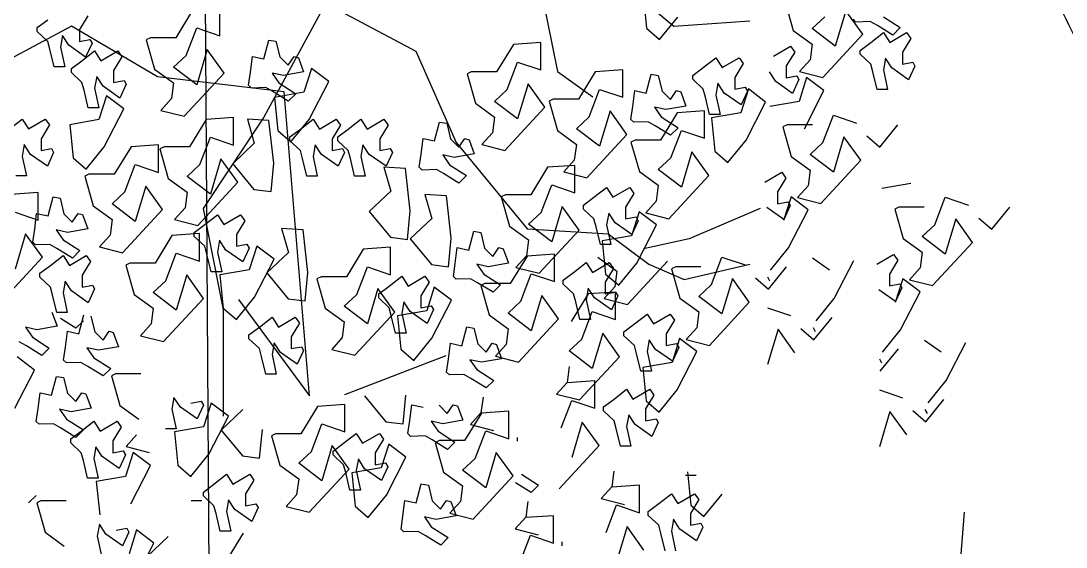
# Model space of a CAD drawing. Header units: metres. Extents: x -1655 to 449, y 40 to 361.
# Drawn here: x 191.644 to 192.368, y 51.373 to 51.737 of the extents above; entities that cross this region are included whole.
import ezdxf

# ---------------------------------------------------------------- set-up
doc = ezdxf.new("R2010")
doc.units = ezdxf.units.M
doc.header["$MEASUREMENT"] = 0
doc.layers.add('paisajismo', color=7, linetype='Continuous')
doc.styles.add('DIMPLAN', font='romanc.shx', dxfattribs={"height": 0.15})
doc.dimstyles.new('DIMPLAN', dxfattribs={"dimtxt": 0.009, "dimasz": 0.219, "dimexe": 0.2, "dimexo": 0.2, "dimgap": 0.05, "dimtad": 0, "dimzin": 0, "dimdsep": 46, "dimtxsty": 'DIMPLAN', "dimblk1": 'DOTSMALL', "dimblk2": 'DOTSMALL', "dimsah": 1, "dimcen": 0, "dimse1": 1, "dimse2": 1, "dimclrd": 1, "dimclre": 1, "dimclrt": 2, "dimadec": 0, "dimazin": 0, "dimtfac": 0.909091, "dimtofl": 0, "dimtmove": 1, "dimatfit": 3, "dimldrblk": 'DOTSMALL', "dimfxl": 0.2, "dimtolj": 1, "dimtzin": 0, "dimarcsym": 0})

# ---------------------------------------------------------------- blocks, each defined once
blk = doc.blocks.new('_DOTSMALL')
at = {"color": 0, "linetype": 'ByBlock', "const_width": 0.5}
blk.add_lwpolyline([(-0.0625, 0, 1), (0.0625, 0, 1)], format="xyb", close=True, dxfattribs=at)
blk = doc.blocks.new('*D80')
at = {"color": 1, "lineweight": -2, "ltscale": 0.1, "transparency": 16777216}
for p, q in [((191.69908, 62.73175), (191.74, 56.57336)), ((191.79278, 48.63175), (191.74437, 55.91623))]:
    blk.add_line(p, q, dxfattribs=at)
at = {"layer": 'DEFPOINTS', "color": 0, "ltscale": 0.1, "transparency": 16777216}
for p in [(191.69908, 62.73175), (191.25619, 62.7288), (191.3499, 48.6288)]:
    blk.add_point(p, dxfattribs=at)
at = {"color": 1, "lineweight": -2, "ltscale": 0.1, "transparency": 16777216, "xscale": 0.2189999999999999, "yscale": 0.2189999999999999, "zscale": 0.2189999999999999}
for p, rotation in [((191.69908, 62.73175), 90.38077452613686), ((191.79278, 48.63175), 270.3807745261369)]:
    blk.add_blockref('_DOTSMALL', p, dxfattribs=dict(at, rotation=rotation))
at = {"color": 2, "ltscale": 0.1, "transparency": 16777216, "insert": (191.78343, 56.24507), "char_height": 0.15, "attachment_point": 5, "rotation": 270.38077, "style": 'DIMPLAN'}
blk.add_mtext('\\A1;14.10', dxfattribs=at)
blk = doc.blocks.new('derakht1')
at = {"layer": 'paisajismo', "color": 96}
blk.add_line((4591.58837, 2088.4111), (4591.59278, 2088.46474), dxfattribs=at)
blk = doc.blocks.new('A$C67B00017')
at = {"layer": 'paisajismo', "color": 153}
blk.add_spline([(0.5059, 1.0967), (0.3384, 1.0294), (0.0345, 1.1266), (0.0104, 1.1396), (0.2215, 1.2438), (0.4819, 1.137), (0.5429, 1.1079)], degree=3, dxfattribs=at)
blk = doc.blocks.new('A$C78ED2221')
at = {"layer": 'paisajismo', "color": 86}
for p, q in [((0.8775, 2.5631), (0.9231, 2.6002)), ((0.9006, 2.5365), (0.8775, 2.5631)), ((0.5678, 2.4699), (0.6457, 2.5101)), ((0.7623, 2.4422), (0.8507, 2.524)), ((0.8507, 2.524), (0.8988, 2.4896)), ((0.9431, 2.468), (0.927, 2.5154)), ((0.8988, 2.4896), (0.8266, 2.468)), ((0.4834, 2.4284), (0.529, 2.4654)), ((0.5223, 2.4328), (0.5678, 2.4699)), ((0.8266, 2.468), (0.8627, 2.4207)), ((0.8869, 2.4466), (0.9431, 2.468)), ((0.6261, 2.4599), (0.6502, 2.4255)), ((0.7744, 2.3949), (0.7623, 2.4422)), ((0.8627, 2.4207), (0.8869, 2.4466)), ((0.5065, 2.4017), (0.4834, 2.4284)), ((0.5085, 2.4265), (0.5005, 2.4309)), ((0.8306, 2.4207), (0.7984, 2.4165)), ((0.8587, 2.382), (0.8306, 2.4207)), ((0.923, 2.4251), (0.923, 2.3734)), ((0.6715, 2.3766), (0.7494, 2.4168)), ((0.7494, 2.4168), (0.7763, 2.3814)), ((0.7984, 2.4165), (0.7744, 2.3949)), ((0.9712, 2.3979), (0.961, 2.338)), ((1.2116, 2.4061), (1.1835, 2.3932)), ((1.2196, 2.4018), (1.2116, 2.4061)), ((1.2156, 2.3804), (1.2196, 2.4018)), ((1.2679, 2.3975), (1.2397, 2.3804)), ((1.2799, 2.389), (1.2679, 2.3975)), ((0.4567, 2.3893), (0.5048, 2.3548)), ((0.549, 2.3333), (0.5329, 2.3807)), ((0.626, 2.3396), (0.6715, 2.3766)), ((0.7763, 2.3814), (0.7274, 2.3659)), ((0.7579, 2.3795), (0.7298, 2.3666)), ((0.7659, 2.3752), (0.7579, 2.3795)), ((0.7619, 2.3537), (0.7659, 2.3752)), ((0.9189, 2.3648), (0.8587, 2.382)), ((1.1835, 2.3932), (1.2076, 2.3588)), ((1.2397, 2.3804), (1.2156, 2.3804)), ((1.2598, 2.3545), (1.2799, 2.389)), ((1.2901, 2.376), (1.2749, 2.3607)), ((1.3123, 2.3415), (1.2901, 2.376)), ((0.5048, 2.3548), (0.4325, 2.3333)), ((0.5871, 2.3351), (0.6327, 2.3722)), ((0.7298, 2.3666), (0.7539, 2.3322)), ((0.786, 2.3537), (0.7619, 2.3537)), ((0.8141, 2.3709), (0.786, 2.3537)), ((0.806, 2.3279), (0.8261, 2.3623)), ((0.8261, 2.3623), (0.8141, 2.3709)), ((0.923, 2.3734), (0.9189, 2.3648)), ((1.0455, 2.3342), (1.0911, 2.3712)), ((1.2076, 2.3588), (1.2277, 2.3459)), ((1.2799, 2.3415), (1.2598, 2.3545)), ((1.2749, 2.3607), (1.2944, 2.3291)), ((0.6122, 2.3333), (0.6042, 2.3376)), ((1.0686, 2.3075), (1.0455, 2.3342)), ((1.1634, 2.3502), (1.1634, 2.3287)), ((1.2035, 2.3415), (1.1634, 2.3502)), ((1.2277, 2.3459), (1.2035, 2.3415)), ((1.2598, 2.3158), (1.2799, 2.3415)), ((1.1634, 2.3287), (1.1996, 2.3201)), ((1.1996, 2.3201), (1.2156, 2.3158)), ((1.2156, 2.3158), (1.2357, 2.2942)), ((1.2437, 2.2942), (1.2598, 2.3158)), ((1.2944, 2.3291), (1.3026, 2.3147)), ((1.3026, 2.3147), (1.3016, 2.2852)), ((0.9303, 2.2133), (1.0187, 2.2951)), ((1.0187, 2.2951), (1.0668, 2.2606)), ((1.1881, 2.2174), (1.2765, 2.2991)), ((1.2357, 2.2942), (1.2437, 2.2942)), ((1.2765, 2.2991), (1.3246, 2.2647)), ((0.7358, 2.2409), (0.8137, 2.2811)), ((1.1111, 2.2391), (1.095, 2.2865)), ((1.3016, 2.2852), (1.3073, 2.2796)), ((1.0668, 2.2606), (0.9946, 2.2391)), ((1.3246, 2.2647), (1.2523, 2.2431)), ((0.6514, 2.1994), (0.697, 2.2365)), ((0.6903, 2.2039), (0.7358, 2.2409)), ((0.7941, 2.2309), (0.8182, 2.1965)), ((0.9946, 2.2391), (1.0307, 2.1917)), ((1.0549, 2.2176), (1.1111, 2.2391)), ((0.9424, 2.166), (0.9303, 2.2133)), ((1.0307, 2.1917), (1.0549, 2.2176)), ((1.0833, 2.1797), (1.1612, 2.2198)), ((0.6745, 2.1728), (0.6514, 2.1994)), ((0.6765, 2.1976), (0.6685, 2.2019)), ((0.8395, 2.1476), (0.9174, 2.1878)), ((0.9174, 2.1878), (0.9442, 2.1524)), ((0.9664, 2.1875), (0.9424, 2.166)), ((0.9986, 2.1917), (0.9664, 2.1875)), ((1.0267, 2.153), (0.9986, 2.1917)), ((1.091, 2.1961), (1.091, 2.1444)), ((1.188, 2.1844), (1.1392, 2.169)), ((1.1392, 2.169), (1.129, 2.1091)), ((0.6247, 2.1603), (0.6728, 2.1259)), ((0.717, 2.1043), (0.7009, 2.1517)), ((0.7551, 2.1061), (0.8007, 2.1432)), ((0.794, 2.1106), (0.8395, 2.1476)), ((0.9442, 2.1524), (0.8954, 2.1369)), ((0.9259, 2.1506), (0.8978, 2.1376)), ((0.9339, 2.1462), (0.9259, 2.1506)), ((0.9299, 2.1248), (0.9339, 2.1462)), ((0.9821, 2.142), (0.954, 2.1248)), ((0.9941, 2.1334), (0.9821, 2.142)), ((1.0869, 2.1358), (1.0267, 2.153)), ((1.091, 2.1444), (1.0869, 2.1358)), ((0.6728, 2.1259), (0.6005, 2.1043)), ((0.8978, 2.1376), (0.9219, 2.1032)), ((0.954, 2.1248), (0.9299, 2.1248)), ((0.974, 2.0989), (0.9941, 2.1334)), ((0.7782, 2.0795), (0.7551, 2.1061)), ((0.7802, 2.1043), (0.7722, 2.1086)), ((1.06, 2.0603), (1.1378, 2.1005)), ((1.1378, 2.1005), (1.1647, 2.0651)), ((0.9202, 2.0891), (0.858, 1.944)), ((0.64, 1.9853), (0.7284, 2.0671)), ((0.7284, 2.0671), (0.7765, 2.0326)), ((0.775, 1.9336), (0.8062, 2.0683)), ((0.8207, 2.0111), (0.8046, 2.0585)), ((1.0144, 2.0232), (1.06, 2.0603)), ((1.1647, 2.0651), (1.1158, 2.0496)), ((1.1603, 2.0632), (1.1322, 2.0503)), ((1.1683, 2.0589), (1.1603, 2.0632)), ((1.1643, 2.0374), (1.1683, 2.0589)), ((1.2165, 2.0546), (1.1884, 2.0374)), ((1.2285, 2.046), (1.2165, 2.0546)), ((1.2935, 1.9129), (1.3039, 2.0683)), ((0.7765, 2.0326), (0.7042, 2.0111)), ((1.1158, 2.0496), (1.1056, 1.9897)), ((1.1322, 2.0503), (1.1562, 2.0159)), ((1.1884, 2.0374), (1.1643, 2.0374)), ((1.2084, 2.0115), (1.2285, 2.046)), ((0.2898, 1.9742), (0.3354, 2.0112)), ((0.7042, 2.0111), (0.7403, 1.9637)), ((0.7645, 1.9896), (0.8207, 2.0111)), ((1.0375, 1.9966), (1.0144, 2.0232)), ((1.1562, 2.0159), (1.1763, 2.0029)), ((1.2285, 1.9986), (1.2084, 2.0115)), ((1.1056, 1.9897), (1.0375, 1.9966)), ((1.1522, 1.9986), (1.1121, 2.0073)), ((1.1121, 2.0073), (1.1121, 1.9858)), ((1.1763, 2.0029), (1.1522, 1.9986)), ((1.2084, 1.9728), (1.2285, 1.9986)), ((0.268, 1.9722), (0.2399, 1.9593)), ((0.2761, 1.9679), (0.268, 1.9722)), ((0.3129, 1.9475), (0.2898, 1.9742)), ((0.8992, 1.9024), (0.9876, 1.9841)), ((1.1121, 1.9858), (1.1482, 1.9772)), ((1.1482, 1.9772), (1.1643, 1.9728)), ((1.1643, 1.9728), (1.1844, 1.9513)), ((1.1924, 1.9513), (1.2084, 1.9728)), ((0.2399, 1.9593), (0.264, 1.9249)), ((0.272, 1.9464), (0.2761, 1.9679)), ((0.3243, 1.9636), (0.2962, 1.9464)), ((0.381, 1.9406), (0.3129, 1.9475)), ((0.3162, 1.9205), (0.3363, 1.955)), ((0.3363, 1.955), (0.3243, 1.9636)), ((0.3735, 1.9582), (0.3735, 1.9367)), ((0.5492, 1.9196), (0.6271, 1.9598)), ((1.1844, 1.9513), (1.1924, 1.9513)), ((0.2962, 1.9464), (0.272, 1.9464)), ((0.8062, 1.8611), (0.775, 1.9336)), ((0.858, 1.944), (0.8373, 1.8507)), ((1.1587, 1.9267), (1.1297, 1.9374)), ((1.1613, 1.9179), (1.1587, 1.9267)), ((0.2599, 1.9076), (0.2198, 1.9163)), ((0.2841, 1.912), (0.2599, 1.9076)), ((0.264, 1.9249), (0.2841, 1.912)), ((0.3363, 1.9076), (0.3162, 1.9205)), ((0.3162, 1.8818), (0.3363, 1.9076)), ((0.5036, 1.8826), (0.5492, 1.9196)), ((1.1433, 1.9056), (1.1613, 1.9179)), ((1.1604, 1.8886), (1.1433, 1.9056)), ((1.2659, 1.8835), (1.3115, 1.9205)), ((1.3972, 1.7885), (1.2935, 1.9129)), ((0.2198, 1.8948), (0.256, 1.8862)), ((0.256, 1.8862), (0.272, 1.8818)), ((0.5267, 1.8559), (0.5036, 1.8826)), ((0.9113, 1.855), (0.8992, 1.9024)), ((1.1924, 1.8808), (1.1604, 1.8886)), ((1.289, 1.8568), (1.2659, 1.8835)), ((0.272, 1.8818), (0.2921, 1.8603)), ((0.3001, 1.8603), (0.3162, 1.8818)), ((0.4819, 1.8806), (0.4537, 1.8677)), ((0.4537, 1.8677), (0.4778, 1.8333)), ((0.4899, 1.8763), (0.4819, 1.8806)), ((0.4858, 1.8548), (0.4899, 1.8763)), ((0.5381, 1.872), (0.51, 1.8548)), ((0.53, 1.829), (0.5501, 1.8634)), ((0.5501, 1.8634), (0.5381, 1.872)), ((0.5873, 1.8666), (0.5873, 1.8451)), ((0.6275, 1.8579), (0.5873, 1.8666)), ((0.8684, 1.7781), (0.8062, 1.8611)), ((0.8084, 1.8367), (0.8863, 1.8769)), ((0.8863, 1.8769), (0.9131, 1.8415)), ((0.9353, 1.8766), (0.9113, 1.855)), ((0.9675, 1.8808), (0.9353, 1.8766)), ((1.1562, 1.8561), (1.1948, 1.8663)), ((1.1948, 1.8663), (1.1924, 1.8808)), ((0.2211, 1.8512), (0.2692, 1.8168)), ((0.2921, 1.8603), (0.3001, 1.8603)), ((0.2974, 1.8426), (0.3536, 1.8426)), ((0.3135, 1.7952), (0.2974, 1.8426)), ((0.3536, 1.8426), (0.3496, 1.7866)), ((0.51, 1.8548), (0.4858, 1.8548)), ((0.5948, 1.849), (0.5267, 1.8559)), ((0.5873, 1.8451), (0.6235, 1.8365)), ((0.9131, 1.8415), (0.8643, 1.826)), ((1.1613, 1.8327), (1.1562, 1.8561)), ((1.3571, 1.8499), (1.289, 1.8568)), ((0.4336, 1.8247), (0.4336, 1.8032)), ((0.4737, 1.816), (0.4336, 1.8247)), ((0.4979, 1.8204), (0.4737, 1.816)), ((0.4778, 1.8333), (0.4979, 1.8204)), ((0.5501, 1.816), (0.53, 1.829)), ((0.8643, 1.826), (0.8541, 1.7661)), ((0.8948, 1.8396), (0.8667, 1.8267)), ((0.8667, 1.8267), (0.8907, 1.7923)), ((0.9028, 1.8353), (0.8948, 1.8396)), ((0.8988, 1.8138), (0.9028, 1.8353)), ((0.951, 1.831), (0.9229, 1.8138)), ((0.9429, 1.788), (0.963, 1.8224)), ((1.1288, 1.8287), (1.1613, 1.8327)), ((0.2692, 1.8168), (0.197, 1.7952)), ((0.4336, 1.8032), (0.4698, 1.7946)), ((0.5282, 1.7198), (0.6166, 1.8016)), ((0.53, 1.7902), (0.5501, 1.816)), ((0.6166, 1.8016), (0.6647, 1.7671)), ((0.7411, 1.7977), (0.713, 1.7848)), ((0.7359, 1.7703), (0.7238, 1.8176)), ((0.7491, 1.7934), (0.7411, 1.7977)), ((0.7859, 1.773), (0.7629, 1.7997)), ((0.9229, 1.8138), (0.8988, 1.8138)), ((0.983, 1.7347), (1.0714, 1.8165)), ((1.1477, 1.8079), (1.2039, 1.8079)), ((1.1638, 1.7605), (1.1477, 1.8079)), ((1.2039, 1.8079), (1.2, 1.7519)), ((0.2572, 1.7738), (0.3135, 1.7952)), ((0.4698, 1.7946), (0.4858, 1.7902)), ((0.4858, 1.7902), (0.5059, 1.7687)), ((0.5139, 1.7687), (0.53, 1.7902)), ((0.709, 1.7456), (0.6928, 1.793)), ((0.6928, 1.793), (0.7491, 1.793)), ((0.713, 1.7848), (0.737, 1.7504)), ((0.7599, 1.7918), (0.7359, 1.7703)), ((0.7451, 1.7719), (0.7491, 1.7934)), ((0.7491, 1.793), (0.7451, 1.737)), ((0.7921, 1.7961), (0.7599, 1.7918)), ((0.7973, 1.7891), (0.7692, 1.7719)), ((0.7892, 1.746), (0.8093, 1.7805)), ((0.8202, 1.7573), (0.7921, 1.7961)), ((0.8093, 1.7805), (0.7973, 1.7891)), ((0.8867, 1.775), (0.8466, 1.7837)), ((0.8466, 1.7837), (0.8466, 1.7622)), ((0.8787, 1.6123), (0.8684, 1.7781)), ((0.9108, 1.7794), (0.8867, 1.775)), ((0.8907, 1.7923), (0.9108, 1.7794)), ((0.963, 1.775), (0.9429, 1.788)), ((0.3465, 1.6779), (0.4349, 1.7596)), ((0.4349, 1.7596), (0.483, 1.7252)), ((0.5059, 1.7687), (0.5139, 1.7687)), ((0.6647, 1.7671), (0.5924, 1.7456)), ((0.7692, 1.7719), (0.7451, 1.7719)), ((0.8541, 1.7661), (0.7859, 1.773)), ((0.8466, 1.7622), (0.8827, 1.7536)), ((0.9429, 1.7492), (0.963, 1.775)), ((1.0473, 1.7605), (1.0834, 1.7131)), ((1.1076, 1.739), (1.1638, 1.7605)), ((0.5273, 1.7036), (0.5112, 1.7511)), ((0.5112, 1.7511), (0.5674, 1.7511)), ((0.5674, 1.7511), (0.5634, 1.695)), ((0.5924, 1.7456), (0.6286, 1.6982)), ((0.6527, 1.7241), (0.709, 1.7456)), ((0.7451, 1.737), (0.6889, 1.7026)), ((0.733, 1.7331), (0.6929, 1.7418)), ((0.6929, 1.7418), (0.6929, 1.7203)), ((0.7571, 1.7375), (0.733, 1.7331)), ((0.737, 1.7504), (0.7571, 1.7375)), ((0.8093, 1.7331), (0.7892, 1.746)), ((0.7892, 1.7073), (0.8093, 1.7331)), ((0.8827, 1.7536), (0.8988, 1.7492)), ((0.8988, 1.7492), (0.9189, 1.7277)), ((0.9269, 1.7277), (0.9429, 1.7492)), ((0.9951, 1.6874), (0.983, 1.7347)), ((1.0834, 1.7131), (1.1076, 1.739)), ((1.2, 1.7519), (1.1437, 1.7175)), ((1.2002, 1.6745), (1.1484, 1.7471)), ((0.483, 1.7252), (0.4108, 1.7036)), ((0.6929, 1.7203), (0.729, 1.7117)), ((0.729, 1.7117), (0.7451, 1.7073)), ((0.7874, 1.6369), (0.8758, 1.7187)), ((0.8758, 1.7187), (0.9239, 1.6842)), ((0.9189, 1.7277), (0.9269, 1.7277)), ((1.0513, 1.7131), (1.0192, 1.7089)), ((1.0795, 1.6744), (1.0513, 1.7131)), ((1.1437, 1.7175), (1.1437, 1.6658)), ((0.4711, 1.6822), (0.5273, 1.7036)), ((0.7451, 1.7073), (0.7652, 1.6858)), ((0.7732, 1.6858), (0.7892, 1.7073)), ((0.9521, 1.7101), (1.0083, 1.7101)), ((0.9682, 1.6626), (0.9521, 1.7101)), ((1.0192, 1.7089), (0.9951, 1.6874)), ((1.0083, 1.7101), (1.0043, 1.6541)), ((0.2299, 1.6841), (0.2379, 1.6841)), ((0.6058, 1.5949), (0.6942, 1.6767)), ((0.6942, 1.6767), (0.7423, 1.6423)), ((0.7652, 1.6858), (0.7732, 1.6858)), ((0.9239, 1.6842), (0.8517, 1.6626)), ((1.1397, 1.6572), (1.0795, 1.6744)), ((1.3557, 1.6434), (1.2002, 1.6745)), ((0.2351, 1.6665), (0.2914, 1.6665)), ((0.2513, 1.619), (0.2351, 1.6665)), ((0.2914, 1.6665), (0.2874, 1.6104)), ((0.7704, 1.6681), (0.8266, 1.6681)), ((0.7865, 1.6207), (0.7704, 1.6681)), ((0.8266, 1.6681), (0.8227, 1.6121)), ((0.8517, 1.6626), (0.8878, 1.6153)), ((0.912, 1.6412), (0.9682, 1.6626)), ((1.0043, 1.6541), (0.9481, 1.6197)), ((1.0389, 1.567), (1.1273, 1.6488)), ((1.1273, 1.6488), (1.1755, 1.6143)), ((1.1437, 1.6658), (1.1397, 1.6572)), ((0.2642, 1.5879), (0.2521, 1.6352)), ((0.3542, 1.6355), (0.339, 1.6203)), ((0.3765, 1.601), (0.3542, 1.6355)), ((0.7423, 1.6423), (0.67, 1.6207)), ((0.7995, 1.5895), (0.7874, 1.6369)), ((0.8878, 1.6153), (0.912, 1.6412)), ((1.2036, 1.6402), (1.2598, 1.6402)), ((1.2598, 1.6402), (1.2559, 1.5842)), ((0.195, 1.5976), (0.2513, 1.619)), ((0.2883, 1.6094), (0.2642, 1.5879)), ((0.3204, 1.6136), (0.2883, 1.6094)), ((0.339, 1.6203), (0.3585, 1.5887)), ((0.67, 1.6207), (0.7062, 1.5734)), ((0.7303, 1.5993), (0.7865, 1.6207)), ((0.8227, 1.6121), (0.7664, 1.5778)), ((0.8235, 1.6111), (0.7995, 1.5895)), ((0.8557, 1.6153), (0.8235, 1.6111)), ((0.8838, 1.5766), (0.8557, 1.6153)), ((1.055, 1.4672), (0.8787, 1.6123)), ((0.9481, 1.6197), (0.9481, 1.568)), ((0.2843, 1.5017), (0.3727, 1.5835)), ((0.3727, 1.5835), (0.4208, 1.549)), ((0.4437, 1.5925), (0.4517, 1.5925)), ((0.6178, 1.5476), (0.6058, 1.5949)), ((0.7062, 1.5734), (0.7303, 1.5993)), ((0.4651, 1.5275), (0.449, 1.5749)), ((0.449, 1.5749), (0.5052, 1.5749)), ((0.5052, 1.5749), (0.5012, 1.5189)), ((0.944, 1.5594), (0.8838, 1.5766)), ((0.9481, 1.568), (0.944, 1.5594)), ((1.051, 1.5197), (1.0389, 1.567)), ((0.4208, 1.549), (0.3486, 1.5275)), ((0.478, 1.4963), (0.4659, 1.5436)), ((0.5681, 1.5439), (0.5528, 1.5287)), ((0.5903, 1.5094), (0.5681, 1.5439)), ((1.0751, 1.5412), (1.051, 1.5197)), ((0.3486, 1.5275), (0.3847, 1.4801)), ((0.4088, 1.506), (0.4651, 1.5275)), ((0.5012, 1.5189), (0.445, 1.4845)), ((0.5343, 1.5221), (0.5021, 1.5178)), ((0.5528, 1.5287), (0.5723, 1.4971)), ((0.2964, 1.4544), (0.2843, 1.5017)), ((0.3847, 1.4801), (0.4088, 1.506)), ((0.5021, 1.5178), (0.478, 1.4963)), ((1.0319, 1.5042), (1.0246, 1.4629)), ((1.0609, 1.4935), (1.0319, 1.5042)), ((1.1996, 1.4981), (1.1956, 1.4896)), ((0.3526, 1.4801), (0.3204, 1.4759)), ((0.3807, 1.4414), (0.3526, 1.4801)), ((0.445, 1.4845), (0.445, 1.4328)), ((0.4868, 1.4808), (0.4795, 1.4395)), ((0.5159, 1.4701), (0.4868, 1.4808)), ((0.5723, 1.4971), (0.5806, 1.4827)), ((0.5806, 1.4827), (0.5796, 1.4532)), ((0.9873, 1.4881), (0.972, 1.4728)), ((1.0095, 1.4536), (0.9873, 1.4881)), ((1.0455, 1.4725), (1.0635, 1.4848)), ((1.0635, 1.4848), (1.0609, 1.4935)), ((0.2912, 1.4668), (0.2839, 1.4255)), ((0.3202, 1.4561), (0.2912, 1.4668)), ((0.3204, 1.4759), (0.2964, 1.4544)), ((0.3228, 1.4474), (0.3202, 1.4561)), ((0.4422, 1.4646), (0.427, 1.4494)), ((0.4644, 1.4301), (0.4422, 1.4646)), ((0.5004, 1.449), (0.5185, 1.4613)), ((0.5185, 1.4613), (0.5159, 1.4701)), ((0.8592, 1.4571), (0.9463, 1.4473)), ((0.972, 1.4728), (0.9915, 1.4412)), ((1.0246, 1.4629), (1.0296, 1.4395)), ((1.0625, 1.4554), (1.0455, 1.4725)), ((1.2417, 1.3843), (1.055, 1.4672)), ((1.0946, 1.4477), (1.0625, 1.4554)), ((0.2466, 1.4507), (0.2314, 1.4354)), ((0.2314, 1.4354), (0.2509, 1.4038)), ((0.2688, 1.4162), (0.2466, 1.4507)), ((0.3048, 1.4351), (0.3228, 1.4474)), ((0.3219, 1.418), (0.3048, 1.4351)), ((0.4409, 1.4242), (0.3807, 1.4414)), ((0.427, 1.4494), (0.4465, 1.4178)), ((0.4795, 1.4395), (0.4846, 1.4161)), ((0.5175, 1.432), (0.5004, 1.449)), ((0.5396, 1.2394), (0.6195, 1.4465)), ((0.5796, 1.4532), (0.5852, 1.4476)), ((0.9463, 1.4473), (0.949, 1.403)), ((0.9915, 1.4412), (0.9998, 1.4268)), ((1.0296, 1.4395), (1.0095, 1.4536)), ((1.097, 1.4331), (1.0946, 1.4477)), ((0.289, 1.4022), (0.2688, 1.4162)), ((0.2839, 1.4255), (0.289, 1.4022)), ((0.3539, 1.4103), (0.3219, 1.418)), ((0.445, 1.4328), (0.4409, 1.4242)), ((0.4465, 1.4178), (0.4548, 1.4034)), ((0.4846, 1.4161), (0.4644, 1.4301)), ((0.949, 1.403), (0.8998, 1.4172)), ((0.9998, 1.4268), (0.9988, 1.3973)), ((1.0584, 1.4229), (1.097, 1.4331)), ((1.0635, 1.3996), (1.0584, 1.4229)), ((0.2509, 1.4038), (0.2591, 1.3894)), ((0.3177, 1.3855), (0.3563, 1.3957)), ((0.3563, 1.3957), (0.3539, 1.4103)), ((0.4548, 1.4034), (0.4537, 1.3739)), ((0.5184, 1.3762), (0.5134, 1.3995)), ((0.9988, 1.3973), (1.0044, 1.3917)), ((1.0044, 1.3917), (1.031, 1.3956)), ((1.031, 1.3956), (1.0635, 1.3996)), ((0.2591, 1.3894), (0.2581, 1.36)), ((0.3228, 1.3622), (0.3177, 1.3855)), ((0.4537, 1.3739), (0.4594, 1.3683)), ((0.4594, 1.3683), (0.486, 1.3721)), ((0.486, 1.3721), (0.5184, 1.3762)), ((0.8566, 1.3677), (0.9151, 1.3733)), ((0.9151, 1.3733), (1.0022, 1.3635)), ((1.3246, 1.2289), (1.2417, 1.3843)), ((0.2581, 1.36), (0.2638, 1.3543)), ((0.2638, 1.3543), (0.2904, 1.3582)), ((0.2904, 1.3582), (0.3228, 1.3622)), ((0.3333, 1.3242), (0.4112, 1.3644)), ((0.4112, 1.3644), (0.438, 1.329)), ((0.4793, 1.3583), (0.5378, 1.3638)), ((0.4837, 1.3233), (0.4793, 1.3583)), ((1.0022, 1.3635), (1.0049, 1.3192)), ((0.3917, 1.3272), (0.3636, 1.3142)), ((0.438, 1.329), (0.3891, 1.3135)), ((0.3997, 1.3228), (0.3917, 1.3272)), ((0.6197, 1.2596), (0.7081, 1.3414)), ((0.7081, 1.3414), (0.7563, 1.3069)), ((0.7171, 1.33), (0.7372, 1.3085)), ((0.7452, 1.3085), (0.7613, 1.33)), ((0.8005, 1.2854), (0.7844, 1.3328)), ((0.8406, 1.3328), (0.8367, 1.2768)), ((0.9139, 1.2892), (0.8611, 1.3327)), ((0.9557, 1.3334), (0.9139, 1.2892)), ((1.0049, 1.3192), (0.9557, 1.3334)), ((1.0345, 1.3366), (1.0064, 1.3237)), ((1.0426, 1.3322), (1.0345, 1.3366)), ((1.0385, 1.3108), (1.0426, 1.3322)), ((1.0908, 1.328), (1.0627, 1.3108)), ((1.1028, 1.3194), (1.0908, 1.328)), ((0.2877, 1.2872), (0.3333, 1.3242)), ((0.3636, 1.3142), (0.3876, 1.2798)), ((0.3891, 1.3135), (0.3789, 1.2536)), ((0.3957, 1.3014), (0.3997, 1.3228)), ((0.4479, 1.3186), (0.4198, 1.3014)), ((0.4398, 1.2755), (0.4599, 1.31)), ((0.4599, 1.31), (0.4479, 1.3186)), ((0.5365, 1.2798), (0.4837, 1.3233)), ((0.7563, 1.3069), (0.684, 1.2854)), ((0.7372, 1.3085), (0.7452, 1.3085)), ((1.0064, 1.3237), (1.0305, 1.2893)), ((1.0627, 1.3108), (1.0385, 1.3108)), ((1.0827, 1.2849), (1.1028, 1.3194)), ((0.3108, 1.2605), (0.2877, 1.2872)), ((0.4198, 1.3014), (0.3957, 1.3014)), ((0.684, 1.2854), (0.7201, 1.2381)), ((0.7443, 1.2639), (0.8005, 1.2854)), ((1.0305, 1.2893), (1.0506, 1.2763)), ((1.1028, 1.272), (1.0827, 1.2849)), ((0.3435, 1.2712), (0.3435, 1.2497)), ((0.3836, 1.2626), (0.3435, 1.2712)), ((0.4077, 1.2669), (0.3836, 1.2626)), ((0.3876, 1.2798), (0.4077, 1.2669)), ((0.4599, 1.2626), (0.4398, 1.2755)), ((0.4398, 1.2368), (0.4599, 1.2626)), ((0.7201, 1.2381), (0.7443, 1.2639)), ((0.8367, 1.2768), (0.7804, 1.2424)), ((1.0264, 1.272), (0.9863, 1.2807)), ((0.9863, 1.2807), (0.9863, 1.2591)), ((1.0506, 1.2763), (1.0264, 1.272)), ((1.0827, 1.2462), (1.1028, 1.272)), ((0.2983, 1.1663), (0.3867, 1.2481)), ((0.3789, 1.2536), (0.3108, 1.2605)), ((0.3435, 1.2497), (0.3796, 1.2411)), ((0.3796, 1.2411), (0.3957, 1.2368)), ((0.3867, 1.2481), (0.4348, 1.2136)), ((0.6318, 1.2123), (0.6197, 1.2596)), ((0.7804, 1.2424), (0.7804, 1.1907)), ((0.9863, 1.2591), (1.0225, 1.2506)), ((1.0225, 1.2506), (1.0385, 1.2462)), ((1.0385, 1.2462), (1.0586, 1.2247)), ((1.0666, 1.2247), (1.0827, 1.2462)), ((0.3957, 1.2368), (0.4158, 1.2152)), ((0.4238, 1.2152), (0.4398, 1.2368)), ((0.4791, 1.1921), (0.4629, 1.2395)), ((0.4629, 1.2395), (0.5192, 1.2395)), ((0.5192, 1.2395), (0.5152, 1.1835)), ((0.6559, 1.2338), (0.6318, 1.2123)), ((0.688, 1.2381), (0.6559, 1.2338)), ((0.7162, 1.1993), (0.688, 1.2381)), ((1.0345, 1.2388), (1.0064, 1.2258)), ((1.0064, 1.2258), (1.0305, 1.1915)), ((1.0426, 1.2344), (1.0345, 1.2388)), ((1.0385, 1.213), (1.0426, 1.2344)), ((1.0586, 1.2247), (1.0666, 1.2247)), ((1.0908, 1.2302), (1.0627, 1.213)), ((1.0827, 1.1871), (1.1028, 1.2216)), ((1.1028, 1.2216), (1.0908, 1.2302)), ((0.4348, 1.2136), (0.3625, 1.1921)), ((0.4158, 1.2152), (0.4238, 1.2152)), ((0.7764, 1.1821), (0.7162, 1.1993)), ((1.0627, 1.213), (1.0385, 1.213)), ((1.1019, 1.166), (1.1798, 1.2062)), ((1.3557, 1.2081), (1.1069, 1.0734)), ((1.1798, 1.2062), (1.2066, 1.1708)), ((0.3625, 1.1921), (0.3987, 1.1448)), ((0.4228, 1.1707), (0.4791, 1.1921)), ((0.5152, 1.1835), (0.459, 1.1491)), ((0.7804, 1.1907), (0.7764, 1.1821)), ((1.0264, 1.1742), (0.9863, 1.1829)), ((0.9863, 1.1829), (0.9863, 1.1613)), ((1.0506, 1.1785), (1.0264, 1.1742)), ((1.0305, 1.1915), (1.0506, 1.1785)), ((1.1028, 1.1742), (1.0827, 1.1871)), ((0.3103, 1.119), (0.2983, 1.1663)), ((0.3987, 1.1448), (0.4228, 1.1707)), ((0.7336, 1.0216), (0.5365, 1.1667)), ((0.5365, 1.1667), (1.1587, 1.1148)), ((0.7309, 1.1581), (0.7893, 1.1637)), ((0.7353, 1.1231), (0.7309, 1.1581)), ((0.7893, 1.1637), (0.8764, 1.1539)), ((0.9863, 1.1613), (1.0225, 1.1527)), ((1.0563, 1.1289), (1.1019, 1.166)), ((1.0827, 1.1484), (1.1028, 1.1742)), ((1.1578, 1.1553), (1.1475, 1.0954)), ((1.2066, 1.1708), (1.1578, 1.1553)), ((0.3344, 1.1405), (0.3103, 1.119)), ((0.3666, 1.1448), (0.3344, 1.1405)), ((0.3947, 1.1061), (0.3666, 1.1448)), ((0.6293, 1.1549), (0.6012, 1.142)), ((0.6012, 1.142), (0.6253, 1.1076)), ((0.6373, 1.1506), (0.6293, 1.1549)), ((0.6333, 1.1292), (0.6373, 1.1506)), ((0.6855, 1.1463), (0.6574, 1.1292)), ((0.6774, 1.1033), (0.6975, 1.1377)), ((0.6975, 1.1377), (0.6855, 1.1463)), ((0.8764, 1.1539), (0.8791, 1.1096)), ((1.0225, 1.1527), (1.0385, 1.1484)), ((1.0385, 1.1484), (1.0586, 1.1269)), ((1.0666, 1.1269), (1.0827, 1.1484)), ((1.1549, 1.1387), (1.1397, 1.1235)), ((1.1772, 1.1042), (1.1549, 1.1387)), ((1.1995, 1.1549), (1.1922, 1.1136)), ((1.2286, 1.1442), (1.1995, 1.1549)), ((1.2131, 1.1231), (1.2312, 1.1354)), ((1.2312, 1.1354), (1.2286, 1.1442)), ((0.6574, 1.1292), (0.6333, 1.1292)), ((0.7881, 1.0796), (0.7353, 1.1231)), ((0.8299, 1.1238), (0.7881, 1.0796)), ((0.8791, 1.1096), (0.8299, 1.1238)), ((1.0794, 1.1023), (1.0563, 1.1289)), ((1.0586, 1.1269), (1.0666, 1.1269)), ((1.1397, 1.1235), (1.1592, 1.0919)), ((1.1587, 1.1148), (1.1898, 0.8557)), ((1.1922, 1.1136), (1.1973, 1.0902)), ((0.6212, 1.0903), (0.5811, 1.099)), ((0.5811, 1.099), (0.5811, 1.0775)), ((0.6454, 1.0947), (0.6212, 1.0903)), ((0.6253, 1.1076), (0.6454, 1.0947)), ((0.6975, 1.0903), (0.6774, 1.1033)), ((0.7386, 1.0542), (0.8165, 1.0944)), ((0.9545, 1.0883), (1.0129, 1.0938)), ((1.0129, 1.0938), (1.1, 1.084)), ((1.1475, 1.0954), (1.0794, 1.1023)), ((1.1592, 1.0919), (1.1675, 1.0774)), ((1.1973, 1.0902), (1.1772, 1.1042)), ((0.5811, 1.0775), (0.6172, 1.0689)), ((0.6774, 1.0646), (0.6975, 1.0903)), ((1.1069, 1.0734), (0.9202, 0.949)), ((0.9589, 1.0533), (0.9545, 1.0883)), ((1.1, 1.084), (1.1027, 1.0397)), ((1.1675, 1.0774), (1.1664, 1.048)), ((0.3079, 1.0617), (0.2797, 1.0487)), ((0.2797, 1.0487), (0.3038, 1.0143)), ((0.3159, 1.0573), (0.3079, 1.0617)), ((0.3118, 1.0359), (0.3159, 1.0573)), ((0.3641, 1.0531), (0.336, 1.0359)), ((0.3761, 1.0445), (0.3641, 1.0531)), ((0.4138, 1.0299), (0.4094, 1.0648)), ((0.6172, 1.0689), (0.6333, 1.0646)), ((0.6333, 1.0646), (0.6534, 1.043)), ((0.6614, 1.043), (0.6774, 1.0646)), ((0.693, 1.0172), (0.7386, 1.0542)), ((0.8433, 1.059), (0.7944, 1.0435)), ((1.0117, 1.0098), (0.9589, 1.0533)), ((1.0535, 1.0539), (1.0117, 1.0098)), ((1.1027, 1.0397), (1.0535, 1.0539)), ((0.2556, 1.0309), (0.1993, 0.9965)), ((0.336, 1.0359), (0.3118, 1.0359)), ((0.356, 1.01), (0.3761, 1.0445)), ((0.4667, 0.9863), (0.4138, 1.0299)), ((0.5085, 1.0305), (0.4667, 0.9863)), ((0.6534, 1.043), (0.6614, 1.043)), ((0.7944, 1.0435), (0.7842, 0.9836)), ((0.8389, 1.0432), (0.8108, 1.0302)), ((0.8108, 1.0302), (0.8349, 0.9958)), ((0.8469, 1.0388), (0.8389, 1.0432)), ((0.8429, 1.0174), (0.8469, 1.0388)), ((0.8951, 1.0346), (0.867, 1.0174)), ((0.9071, 1.026), (0.8951, 1.0346)), ((1.1664, 1.048), (1.1721, 1.0423)), ((1.1721, 1.0423), (1.1987, 1.0462)), ((0.2596, 1.0057), (0.2596, 0.9842)), ((0.2997, 0.9971), (0.2596, 1.0057)), ((0.3038, 1.0143), (0.3239, 1.0014)), ((0.3761, 0.9971), (0.356, 1.01)), ((0.7161, 0.9905), (0.693, 1.0172)), ((0.867, 1.0174), (0.8429, 1.0174)), ((0.8852, 0.9382), (0.9736, 1.02)), ((0.887, 0.9915), (0.9071, 1.026)), ((0.9736, 1.02), (1.0218, 0.9855)), ((1.0499, 1.0114), (1.1061, 1.0114)), ((1.066, 0.964), (1.0499, 1.0114)), ((1.1061, 1.0114), (1.1021, 0.9554)), ((0.2596, 0.9842), (0.2958, 0.9756)), ((0.3239, 1.0014), (0.2997, 0.9971)), ((0.356, 0.9713), (0.3761, 0.9971)), ((0.4171, 0.9609), (0.495, 1.0011)), ((0.495, 1.0011), (0.5218, 0.9657)), ((0.7128, 0.9905), (0.4951, 0.9905)), ((0.9202, 0.949), (0.7128, 0.9905)), ((0.7842, 0.9836), (0.7161, 0.9905)), ((0.8308, 0.9786), (0.7907, 0.9872)), ((0.7907, 0.9872), (0.7907, 0.9657)), ((0.8349, 0.9958), (0.855, 0.9829)), ((0.9071, 0.9786), (0.887, 0.9915)), ((1.0218, 0.9855), (0.9495, 0.964)), ((1.1088, 0.9103), (1.1972, 0.992)), ((0.2958, 0.9756), (0.3118, 0.9713)), ((0.3118, 0.9713), (0.3319, 0.9497)), ((0.3399, 0.9497), (0.356, 0.9713)), ((0.5218, 0.9657), (0.473, 0.9502)), ((0.7907, 0.9657), (0.8268, 0.9571)), ((0.855, 0.9829), (0.8308, 0.9786)), ((0.887, 0.9528), (0.9071, 0.9786)), ((0.9495, 0.964), (0.9856, 0.9167)), ((1.0098, 0.9425), (1.066, 0.964)), ((1.2734, 0.9834), (1.3297, 0.9834)), ((1.2896, 0.936), (1.2734, 0.9834)), ((0.3215, 0.9464), (0.3215, 0.9248)), ((0.3319, 0.9497), (0.3399, 0.9497)), ((0.3715, 0.9239), (0.4171, 0.9609)), ((0.473, 0.9502), (0.4627, 0.8903)), ((0.5174, 0.9499), (0.4893, 0.9369)), ((0.5255, 0.9455), (0.5174, 0.9499)), ((0.5214, 0.9241), (0.5255, 0.9455)), ((0.6477, 0.8683), (0.7361, 0.9501)), ((0.7361, 0.9501), (0.7842, 0.9157)), ((0.8268, 0.9571), (0.8429, 0.9528)), ((0.8429, 0.9528), (0.863, 0.9312)), ((0.871, 0.9312), (0.887, 0.9528)), ((0.9856, 0.9167), (1.0098, 0.9425)), ((1.1021, 0.9554), (1.0459, 0.921)), ((0.3946, 0.8972), (0.3715, 0.9239)), ((0.4893, 0.9369), (0.5134, 0.9026)), ((1.0459, 0.921), (1.0459, 0.8694)), ((1.173, 0.936), (1.2092, 0.8887)), ((1.2333, 0.9146), (1.2896, 0.936)), ((1.3257, 0.9274), (1.2695, 0.8931)), ((0.5134, 0.9026), (0.5335, 0.8896)), ((0.9535, 0.9167), (0.9214, 0.9124)), ((0.9816, 0.8779), (0.9535, 0.9167)), ((1.1209, 0.8629), (1.1088, 0.9103)), ((1.2092, 0.8887), (1.2333, 0.9146)), ((0.2488, 0.8779), (0.207, 0.8337)), ((0.4627, 0.8903), (0.3946, 0.8972)), ((0.4692, 0.894), (0.4692, 0.8724)), ((0.5093, 0.8853), (0.4692, 0.894)), ((0.5335, 0.8896), (0.5093, 0.8853)), ((1.0419, 0.8608), (0.9816, 0.8779)), ((1.1449, 0.8845), (1.1209, 0.8629)), ((1.1771, 0.8887), (1.1449, 0.8845)), ((1.2052, 0.85), (1.1771, 0.8887)), ((1.2695, 0.8931), (1.2695, 0.8414)), ((0.9177, 0.8663), (0.9659, 0.8318)), ((0.994, 0.8577), (1.0502, 0.8577)), ((1.0101, 0.8103), (0.994, 0.8577)), ((1.0459, 0.8694), (1.0419, 0.8608)), ((1.0502, 0.8577), (1.0463, 0.8017)), ((1.1898, 0.8557), (1.2935, 0.6796)), ((0.1575, 0.8083), (0.2354, 0.8485)), ((0.2354, 0.8485), (0.2622, 0.8131)), ((0.316, 0.8012), (0.3939, 0.8414)), ((0.3939, 0.8414), (0.4207, 0.806)), ((0.4328, 0.7916), (0.4207, 0.8389)), ((1.2654, 0.8328), (1.2052, 0.85)), ((1.2695, 0.8414), (1.2654, 0.8328)), ((0.2622, 0.8131), (0.2134, 0.7976)), ((0.4569, 0.8131), (0.4328, 0.7916)), ((0.5171, 0.7787), (0.489, 0.8174)), ((0.5814, 0.8217), (0.5814, 0.7701)), ((0.9659, 0.8318), (0.8936, 0.8103)), ((0.2578, 0.7972), (0.2297, 0.7843)), ((0.2658, 0.7929), (0.2578, 0.7972)), ((0.2618, 0.7714), (0.2658, 0.7929)), ((0.4207, 0.806), (0.3719, 0.7905)), ((0.9539, 0.7888), (1.0101, 0.8103)), ((1.0463, 0.8017), (0.99, 0.7673)), ((1.1743, 0.7916), (1.1461, 0.7787)), ((1.1823, 0.7873), (1.1743, 0.7916)), ((0.2297, 0.7843), (0.2538, 0.7499)), ((0.3719, 0.7905), (0.3616, 0.7306)), ((0.4163, 0.7902), (0.3882, 0.7772)), ((0.3882, 0.7772), (0.4123, 0.7429)), ((0.4243, 0.7858), (0.4163, 0.7902)), ((0.4203, 0.7644), (0.4243, 0.7858)), ((0.4726, 0.7816), (0.4444, 0.7644)), ((0.4645, 0.7385), (0.4846, 0.773)), ((0.4846, 0.773), (0.4726, 0.7816)), ((0.5774, 0.7615), (0.5171, 0.7787)), ((0.6372, 0.7762), (0.6299, 0.7348)), ((0.8414, 0.7372), (0.8293, 0.7845)), ((0.9297, 0.763), (0.9539, 0.7888)), ((1.046, 0.7468), (1.1239, 0.787)), ((1.1239, 0.787), (1.1507, 0.7516)), ((1.1461, 0.7787), (1.1702, 0.7443)), ((1.1782, 0.7658), (1.1823, 0.7873)), ((1.2305, 0.783), (1.2024, 0.7658)), ((1.2224, 0.74), (1.2425, 0.7744)), ((1.2425, 0.7744), (1.2305, 0.783)), ((0.2538, 0.7499), (0.2739, 0.737)), ((0.4444, 0.7644), (0.4203, 0.7644)), ((0.5814, 0.7701), (0.5774, 0.7615)), ((0.5926, 0.76), (0.5774, 0.7448)), ((0.6148, 0.7255), (0.5926, 0.76)), ((0.6508, 0.7444), (0.6689, 0.7567)), ((0.6689, 0.7567), (0.6663, 0.7654)), ((0.8655, 0.7587), (0.8414, 0.7372)), ((0.9258, 0.7242), (0.8976, 0.763)), ((0.99, 0.7673), (0.99, 0.7156)), ((1.1507, 0.7516), (1.1019, 0.7361)), ((1.2024, 0.7658), (1.1782, 0.7658)), ((0.2497, 0.7326), (0.2096, 0.7413)), ((0.2739, 0.737), (0.2497, 0.7326)), ((0.3616, 0.7306), (0.2935, 0.7375)), ((0.4082, 0.7256), (0.3681, 0.7343)), ((0.3681, 0.7343), (0.3681, 0.7127)), ((0.4324, 0.7299), (0.4082, 0.7256)), ((0.4123, 0.7429), (0.4324, 0.7299)), ((0.4846, 0.7256), (0.4645, 0.7385)), ((0.5774, 0.7448), (0.5969, 0.7131)), ((0.6299, 0.7348), (0.635, 0.7115)), ((0.6679, 0.7273), (0.6508, 0.7444)), ((1.0004, 0.7097), (1.046, 0.7468)), ((1.1019, 0.7361), (1.0916, 0.6762)), ((1.1662, 0.727), (1.1261, 0.7357)), ((1.1261, 0.7357), (1.1261, 0.7142)), ((1.1903, 0.7314), (1.1662, 0.727)), ((1.1702, 0.7443), (1.1903, 0.7314)), ((1.2425, 0.727), (1.2224, 0.74)), ((0.3681, 0.7127), (0.4043, 0.7041)), ((0.4645, 0.6998), (0.4846, 0.7256)), ((0.5115, 0.7203), (0.5042, 0.6789)), ((0.5405, 0.7095), (0.5115, 0.7203)), ((0.5431, 0.7008), (0.5405, 0.7095)), ((0.5969, 0.7131), (0.6051, 0.6987)), ((0.635, 0.7115), (0.6148, 0.7255)), ((0.6999, 0.7196), (0.6679, 0.7273)), ((0.7554, 0.7272), (0.7272, 0.7142)), ((0.7272, 0.7142), (0.7513, 0.6798)), ((0.7634, 0.7228), (0.7554, 0.7272)), ((0.7593, 0.7014), (0.7634, 0.7228)), ((0.8116, 0.7186), (0.7835, 0.7014)), ((0.8035, 0.6755), (0.8236, 0.71)), ((0.8236, 0.71), (0.8116, 0.7186)), ((0.8784, 0.7131), (0.8712, 0.6718)), ((0.9075, 0.7024), (0.8784, 0.7131)), ((0.986, 0.7071), (0.9258, 0.7242)), ((0.99, 0.7156), (0.986, 0.7071)), ((1.0235, 0.6831), (1.0004, 0.7097)), ((1.1261, 0.7142), (1.1622, 0.7056)), ((1.2224, 0.7012), (1.2425, 0.727)), ((1.2581, 0.7218), (1.23, 0.7088)), ((1.23, 0.7088), (1.2541, 0.6744)), ((1.2661, 0.7174), (1.2581, 0.7218)), ((1.2621, 0.696), (1.2661, 0.7174)), ((1.3143, 0.7132), (1.2862, 0.696)), ((0.4043, 0.7041), (0.4203, 0.6998)), ((0.4203, 0.6998), (0.4404, 0.6783)), ((0.4484, 0.6783), (0.4645, 0.6998)), ((0.4669, 0.7041), (0.4516, 0.6889)), ((0.4516, 0.6889), (0.4711, 0.6572)), ((0.4891, 0.6696), (0.4669, 0.7041)), ((0.5251, 0.6885), (0.5431, 0.7008)), ((0.5421, 0.6714), (0.5251, 0.6885)), ((0.6051, 0.6987), (0.6041, 0.6693)), ((0.6638, 0.6949), (0.7023, 0.705)), ((0.6688, 0.6715), (0.6638, 0.6949)), ((0.6904, 0.7041), (0.6752, 0.6889)), ((0.6752, 0.6889), (0.6947, 0.6572)), ((0.7835, 0.7014), (0.7593, 0.7014)), ((0.8338, 0.697), (0.8186, 0.6817)), ((0.8561, 0.6625), (0.8338, 0.697)), ((0.8921, 0.6814), (0.9101, 0.6937)), ((0.9101, 0.6937), (0.9075, 0.7024)), ((1.1622, 0.7056), (1.1782, 0.7012)), ((1.1782, 0.7012), (1.1983, 0.6797)), ((1.2064, 0.6797), (1.2224, 0.7012)), ((1.2862, 0.696), (1.2621, 0.696)), ((0.2575, 0.626), (0.2294, 0.6648)), ((0.3218, 0.6691), (0.3218, 0.6174)), ((0.4404, 0.6783), (0.4484, 0.6783)), ((0.5092, 0.6556), (0.4891, 0.6696)), ((0.5042, 0.6789), (0.5092, 0.6556)), ((0.5742, 0.6637), (0.5421, 0.6714)), ((0.5766, 0.6491), (0.5742, 0.6637)), ((0.6041, 0.6693), (0.6098, 0.6636)), ((0.6098, 0.6636), (0.6364, 0.6675)), ((0.6364, 0.6675), (0.6688, 0.6715)), ((0.7071, 0.6712), (0.7071, 0.6497)), ((0.7473, 0.6626), (0.7071, 0.6712)), ((0.7714, 0.6669), (0.7473, 0.6626)), ((0.7513, 0.6798), (0.7714, 0.6669)), ((0.8236, 0.6626), (0.8035, 0.6755)), ((0.8186, 0.6817), (0.8381, 0.6501)), ((0.8712, 0.6718), (0.8762, 0.6485)), ((0.9091, 0.6643), (0.8921, 0.6814)), ((0.9412, 0.6566), (0.9091, 0.6643)), ((1.0916, 0.6762), (1.0235, 0.6831)), ((1.1983, 0.6797), (1.2064, 0.6797)), ((1.25, 0.6572), (1.2099, 0.6659)), ((1.2099, 0.6659), (1.2099, 0.6443)), ((1.2935, 0.6796), (1.2209, 0.5448)), ((1.2541, 0.6744), (1.2741, 0.6615)), ((0.4711, 0.6572), (0.4794, 0.6428)), ((0.4794, 0.6428), (0.4784, 0.6134)), ((0.538, 0.639), (0.5766, 0.6491)), ((0.6791, 0.6504), (0.6718, 0.6091)), ((0.7082, 0.6397), (0.6791, 0.6504)), ((0.7071, 0.6497), (0.7433, 0.6411)), ((0.8035, 0.6368), (0.8236, 0.6626)), ((0.8381, 0.6501), (0.8464, 0.6357)), ((0.8762, 0.6485), (0.8561, 0.6625)), ((0.905, 0.6318), (0.9436, 0.642)), ((0.9436, 0.642), (0.9412, 0.6566)), ((1.0348, 0.6433), (1.0067, 0.6304)), ((1.0429, 0.639), (1.0348, 0.6433)), ((1.2741, 0.6615), (1.25, 0.6572)), ((0.3177, 0.6088), (0.2575, 0.626)), ((0.5431, 0.6156), (0.538, 0.639)), ((0.6345, 0.6342), (0.6193, 0.619)), ((0.6568, 0.5997), (0.6345, 0.6342)), ((0.7433, 0.6411), (0.7593, 0.6368)), ((0.7593, 0.6368), (0.7794, 0.6152)), ((0.7874, 0.6152), (0.8035, 0.6368)), ((0.8464, 0.6357), (0.8454, 0.6063)), ((0.91, 0.6085), (0.905, 0.6318)), ((1.0067, 0.6304), (1.0308, 0.596)), ((1.0388, 0.6175), (1.0429, 0.639)), ((1.0911, 0.6347), (1.0629, 0.6175)), ((1.083, 0.5917), (1.1031, 0.6261)), ((1.1031, 0.6261), (1.0911, 0.6347)), ((0.3218, 0.6174), (0.3177, 0.6088)), ((0.333, 0.6073), (0.3178, 0.5921)), ((0.4784, 0.6134), (0.484, 0.6077)), ((0.484, 0.6077), (0.5106, 0.6116)), ((0.5106, 0.6116), (0.5431, 0.6156)), ((0.5116, 0.5637), (0.5895, 0.6039)), ((0.5895, 0.6039), (0.6163, 0.5685)), ((0.6193, 0.619), (0.6388, 0.5874)), ((0.6769, 0.5857), (0.6568, 0.5997)), ((0.6718, 0.6091), (0.6769, 0.5857)), ((0.7318, 0.5384), (0.8202, 0.6202)), ((0.7794, 0.6152), (0.7874, 0.6152)), ((0.8202, 0.6202), (0.8683, 0.5857)), ((0.8454, 0.6063), (0.851, 0.6006)), ((0.851, 0.6006), (0.8776, 0.6045)), ((0.8776, 0.6045), (0.91, 0.6085)), ((0.9126, 0.5642), (0.8965, 0.6116)), ((0.8965, 0.6116), (0.9527, 0.6116)), ((0.9527, 0.6116), (0.9487, 0.5556)), ((1.0629, 0.6175), (1.0388, 0.6175)), ((0.6388, 0.5874), (0.6471, 0.5729)), ((0.9866, 0.5874), (0.9866, 0.5659)), ((1.0267, 0.5787), (0.9866, 0.5874)), ((1.0509, 0.5831), (1.0267, 0.5787)), ((1.0308, 0.596), (1.0509, 0.5831)), ((1.1031, 0.5787), (1.083, 0.5917)), ((1.083, 0.5529), (1.1031, 0.5787))]:
    blk.add_line(p, q, dxfattribs=at)
at = {"layer": 'paisajismo', "color": 64}
for p, q in [((1.2523, 2.2431), (1.2885, 2.1958)), ((1.1612, 2.2198), (1.188, 2.1844)), ((1.2001, 2.17), (1.1881, 2.2174)), ((1.2885, 2.1958), (1.3126, 2.2217)), ((1.2242, 2.1916), (1.2001, 2.17)), ((1.2564, 2.1958), (1.2242, 2.1916)), ((1.2845, 2.1571), (1.2564, 2.1958)), ((1.1837, 2.1686), (1.1556, 2.1557)), ((1.1917, 2.1643), (1.1837, 2.1686)), ((1.1876, 2.1428), (1.1917, 2.1643)), ((1.1556, 2.1557), (1.1796, 2.1213)), ((1.2118, 2.1428), (1.1876, 2.1428)), ((1.2399, 2.16), (1.2118, 2.1428)), ((1.2318, 2.1169), (1.2519, 2.1514)), ((1.2519, 2.1514), (1.2399, 2.16)), ((1.3447, 2.1399), (1.2845, 2.1571)), ((1.1796, 2.1213), (1.1997, 2.1083)), ((0.7403, 1.9637), (0.7645, 1.9896)), ((0.652, 1.938), (0.64, 1.9853)), ((0.8006, 1.9681), (0.8006, 1.9164)), ((0.9876, 1.9841), (1.0357, 1.9497)), ((1.0638, 1.9756), (1.1201, 1.9756)), ((1.08, 1.9281), (1.0638, 1.9756)), ((1.1201, 1.9756), (1.1161, 1.9195)), ((0.6271, 1.9598), (0.6539, 1.9244)), ((0.6761, 1.9595), (0.652, 1.938)), ((0.7083, 1.9637), (0.6761, 1.9595)), ((0.7364, 1.925), (0.7083, 1.9637)), ((1.0357, 1.9497), (0.9634, 1.9281)), ((0.9634, 1.9281), (0.9996, 1.8808)), ((1.0237, 1.9067), (1.08, 1.9281)), ((1.1297, 1.9374), (1.1224, 1.8961)), ((0.6051, 1.9089), (0.5948, 1.849)), ((0.6539, 1.9244), (0.6051, 1.9089)), ((0.6356, 1.9225), (0.6074, 1.9096)), ((0.6074, 1.9096), (0.6315, 1.8752)), ((0.6436, 1.9182), (0.6356, 1.9225)), ((0.6395, 1.8968), (0.6436, 1.9182)), ((0.6918, 1.9139), (0.6637, 1.8968)), ((0.6837, 1.8709), (0.7038, 1.9054)), ((0.7038, 1.9054), (0.6918, 1.9139)), ((0.7966, 1.9078), (0.7364, 1.925)), ((0.8006, 1.9164), (0.7966, 1.9078)), ((0.9996, 1.8808), (1.0237, 1.9067)), ((1.1161, 1.9195), (1.0599, 1.8852)), ((1.0851, 1.9212), (1.0698, 1.906)), ((1.0698, 1.906), (1.0893, 1.8744)), ((1.1073, 1.8867), (1.0851, 1.9212)), ((0.6637, 1.8968), (0.6395, 1.8968)), ((0.7238, 1.8176), (0.8122, 1.8994)), ((1.0599, 1.8852), (1.0599, 1.8335)), ((1.1274, 1.8727), (1.1073, 1.8867)), ((1.1224, 1.8961), (1.1274, 1.8727)), ((0.6516, 1.8623), (0.6275, 1.8579)), ((0.6315, 1.8752), (0.6516, 1.8623)), ((0.7038, 1.8579), (0.6837, 1.8709)), ((0.9956, 1.8421), (0.9675, 1.8808)), ((1.0893, 1.8744), (1.0976, 1.86)), ((0.6837, 1.8322), (0.7038, 1.8579)), ((1.0558, 1.8249), (0.9956, 1.8421)), ((1.0976, 1.86), (1.0966, 1.8305)), ((0.6235, 1.8365), (0.6395, 1.8322)), ((0.6395, 1.8322), (0.6596, 1.8106)), ((0.6676, 1.8106), (0.6837, 1.8322)), ((0.7629, 1.7997), (0.8084, 1.8367)), ((0.963, 1.8224), (0.951, 1.831)), ((1.0599, 1.8335), (1.0558, 1.8249)), ((1.0966, 1.8305), (1.1023, 1.8248)), ((1.1023, 1.8248), (1.1288, 1.8287)), ((0.3264, 1.764), (0.3143, 1.8114)), ((0.6596, 1.8106), (0.6676, 1.8106)), ((1.0714, 1.8165), (1.1196, 1.782)), ((0.3505, 1.7856), (0.3264, 1.764)), ((0.3827, 1.7898), (0.3505, 1.7856)), ((1.1196, 1.782), (1.0473, 1.7605)), ((0.5402, 1.6725), (0.5282, 1.7198)), ((0.6286, 1.6982), (0.6527, 1.7241)), ((0.5643, 1.694), (0.5402, 1.6725)), ((0.5965, 1.6982), (0.5643, 1.694)), ((1.2197, 1.5928), (1.2036, 1.6402)), ((1.1755, 1.6143), (1.1032, 1.5928)), ((1.1032, 1.5928), (1.1393, 1.5455)), ((1.1635, 1.5713), (1.2197, 1.5928)), ((1.2559, 1.5842), (1.1996, 1.5498)), ((0.6419, 1.5692), (0.6178, 1.5476)), ((0.6741, 1.5734), (0.6419, 1.5692)), ((0.7022, 1.5347), (0.6741, 1.5734)), ((0.7664, 1.5778), (0.7664, 1.5261)), ((0.8083, 1.5741), (0.801, 1.5328)), ((0.8373, 1.5634), (0.8083, 1.5741)), ((0.8399, 1.5546), (0.8373, 1.5634)), ((1.1393, 1.5455), (1.1635, 1.5713)), ((0.6127, 1.5601), (0.6054, 1.5188)), ((0.6417, 1.5494), (0.6127, 1.5601)), ((0.6263, 1.5284), (0.6443, 1.5406)), ((0.6443, 1.5406), (0.6417, 1.5494)), ((0.7637, 1.5579), (0.7485, 1.5427)), ((0.7485, 1.5427), (0.7679, 1.5111)), ((0.7859, 1.5234), (0.7637, 1.5579)), ((0.8219, 1.5423), (0.8399, 1.5546)), ((0.839, 1.5252), (0.8219, 1.5423)), ((1.1072, 1.5455), (1.0751, 1.5412)), ((1.1354, 1.5067), (1.1072, 1.5455)), ((1.1996, 1.5498), (1.1996, 1.4981)), ((0.6054, 1.5188), (0.6104, 1.4954)), ((0.6433, 1.5113), (0.6263, 1.5284)), ((0.7624, 1.5175), (0.7022, 1.5347)), ((0.7664, 1.5261), (0.7624, 1.5175)), ((0.8061, 1.5094), (0.7859, 1.5234)), ((0.801, 1.5328), (0.8061, 1.5094)), ((0.871, 1.5175), (0.839, 1.5252)), ((0.6104, 1.4954), (0.5903, 1.5094)), ((0.6754, 1.5035), (0.6433, 1.5113)), ((0.6778, 1.489), (0.6754, 1.5035)), ((0.7679, 1.5111), (0.7762, 1.4966)), ((0.8348, 1.4928), (0.8734, 1.503)), ((0.8734, 1.503), (0.871, 1.5175)), ((1.1956, 1.4896), (1.1354, 1.5067)), ((0.6392, 1.4788), (0.6778, 1.489)), ((0.6443, 1.4555), (0.6392, 1.4788)), ((0.7762, 1.4966), (0.7752, 1.4672)), ((0.8399, 1.4694), (0.8348, 1.4928)), ((0.6118, 1.4514), (0.6443, 1.4555)), ((0.6547, 1.4175), (0.7326, 1.4577)), ((0.7326, 1.4577), (0.7594, 1.4223)), ((0.7752, 1.4672), (0.7809, 1.4615)), ((0.7809, 1.4615), (0.8074, 1.4654)), ((0.8007, 1.4516), (0.8592, 1.4571)), ((0.8074, 1.4654), (0.8399, 1.4694)), ((0.5852, 1.4476), (0.6118, 1.4514)), ((0.8052, 1.4166), (0.8007, 1.4516)), ((0.6092, 1.3805), (0.6547, 1.4175)), ((0.7131, 1.4204), (0.685, 1.4075)), ((0.7594, 1.4223), (0.7106, 1.4068)), ((0.7212, 1.4161), (0.7131, 1.4204)), ((0.7171, 1.3946), (0.7212, 1.4161)), ((0.858, 1.3731), (0.8052, 1.4166)), ((0.8998, 1.4172), (0.858, 1.3731)), ((0.685, 1.4075), (0.7091, 1.3731)), ((0.7106, 1.4068), (0.7003, 1.3469)), ((0.7413, 1.3946), (0.7171, 1.3946)), ((0.7694, 1.4118), (0.7413, 1.3946)), ((0.7613, 1.3688), (0.7814, 1.4032)), ((0.7814, 1.4032), (0.7694, 1.4118)), ((0.6322, 1.3538), (0.6092, 1.3805)), ((0.7091, 1.3731), (0.7292, 1.3602)), ((0.7003, 1.3469), (0.6322, 1.3538)), ((0.705, 1.3558), (0.6649, 1.3645)), ((0.6649, 1.3645), (0.6649, 1.343)), ((0.7292, 1.3602), (0.705, 1.3558)), ((0.7814, 1.3558), (0.7613, 1.3688)), ((0.7613, 1.33), (0.7814, 1.3558)), ((0.8611, 1.3327), (0.8566, 1.3677)), ((0.6649, 1.343), (0.7011, 1.3344)), ((0.7011, 1.3344), (0.7171, 1.33)), ((0.7844, 1.3328), (0.8406, 1.3328)), ((0.459, 1.1491), (0.459, 1.0975)), ((1.2302, 1.106), (1.2131, 1.1231)), ((0.4549, 1.0889), (0.3947, 1.1061)), ((0.459, 1.0975), (0.4549, 1.0889)), ((0.8165, 1.0944), (0.8433, 1.059)), ((1.2623, 1.0983), (1.2302, 1.106)), ((1.2647, 1.0838), (1.2623, 1.0983)), ((0.4094, 1.0648), (0.4679, 1.0704)), ((1.2261, 1.0736), (1.2647, 1.0838)), ((1.2311, 1.0502), (1.2261, 1.0736)), ((1.1987, 1.0462), (1.2311, 1.0502)), ((1.1972, 0.992), (1.2453, 0.9576)), ((0.8123, 0.9415), (0.8686, 0.9415)), ((0.8285, 0.8941), (0.8123, 0.9415)), ((0.8686, 0.9415), (0.8646, 0.8855)), ((1.2453, 0.9576), (1.173, 0.936)), ((0.863, 0.9312), (0.871, 0.9312)), ((0.8973, 0.8909), (0.8852, 0.9382)), ((0.7842, 0.9157), (0.7119, 0.8941)), ((0.9214, 0.9124), (0.8973, 0.8909)), ((0.7119, 0.8941), (0.7481, 0.8468)), ((0.7722, 0.8727), (0.8285, 0.8941)), ((0.8646, 0.8855), (0.8084, 0.8511)), ((0.6597, 0.821), (0.6477, 0.8683)), ((0.7481, 0.8468), (0.7722, 0.8727)), ((0.8293, 0.7845), (0.9177, 0.8663)), ((0.6838, 0.8426), (0.6597, 0.821)), ((0.716, 0.8468), (0.6838, 0.8426)), ((0.7441, 0.8081), (0.716, 0.8468)), ((0.8084, 0.8511), (0.8084, 0.7995)), ((0.8043, 0.7909), (0.7441, 0.8081)), ((0.8084, 0.7995), (0.8043, 0.7909)), ((0.8936, 0.8103), (0.9297, 0.763)), ((0.6663, 0.7654), (0.6372, 0.7762)), ((0.8976, 0.763), (0.8655, 0.7587)), ((1.2099, 0.6443), (1.246, 0.6357)), ((1.246, 0.6357), (1.2621, 0.6314)), ((1.2621, 0.6314), (1.2822, 0.6098)), ((1.2902, 0.6098), (1.3062, 0.6314)), ((1.2822, 0.6098), (1.2902, 0.6098)), ((0.8683, 0.5857), (0.7961, 0.5642))]:
    blk.add_line(p, q, dxfattribs=at)

msp = doc.modelspace()

# ---------------------------------------------------------------- block references
at = {"color": 1, "rotation": 270}
for name, p, xscale, yscale, zscale in [('A$C67B00017', (191.9013, 51.69947), -0.4245304794960189, 0.4245304794960189, 0.4245304794960189), ('A$C78ED2221', (191.4495, 51.29645), -0.3381494434166233, 0.3381494434166233, 0.3381494434166233)]:
    msp.add_blockref(name, p, dxfattribs=dict(at, xscale=xscale, yscale=yscale, zscale=zscale))
at = {"xscale": 2.312637823219937, "yscale": 2.312637823219937, "zscale": 2.312637823219937}
msp.add_blockref('derakht1', (-10426.39368, -4778.46517), dxfattribs=at)

# ---------------------------------------------------------------- dimensions: what is measured, and where the dimension line sits
at = {"ltscale": 0.1}
dim = msp.add_linear_dim(base=(191.69908, 62.73175), p1=(191.3499, 48.6288), p2=(191.25619, 62.7288), angle=90.38077, dimstyle='DIMPLAN', override={"dimfxl": 0.1, "dimfxlon": 1, "dimarcsym": 1}, dxfattribs=at)
dim.commit()
dim.dimension.update_dxf_attribs({"geometry": '*D80', "text_midpoint": (191.78343, 56.24507), "dimtype": 161})

doc.saveas('drawing.dxf')
